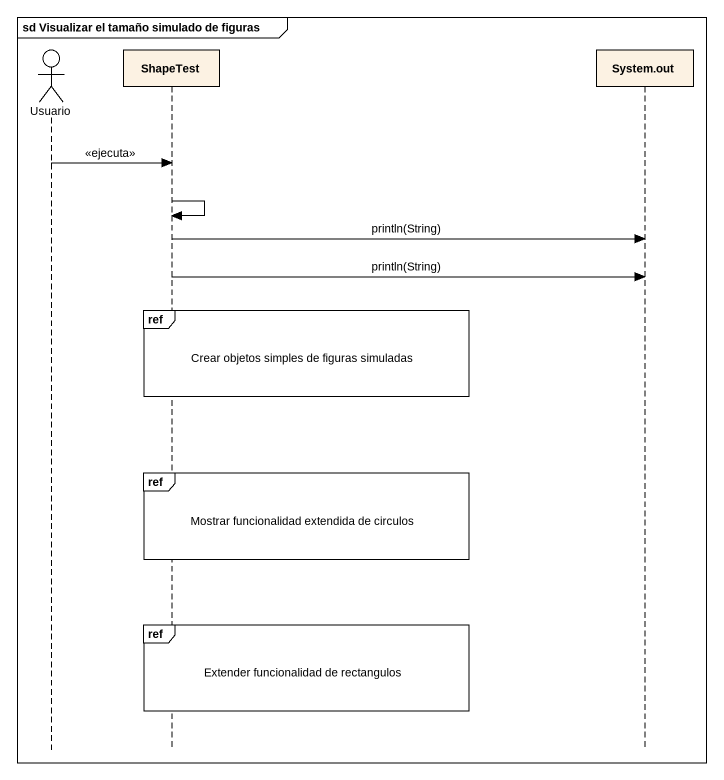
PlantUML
@startuml
mainframe sd Visualizar el tamaño simulado de figuras
hide footbox
actor Usuario
participant ShapeTest
participant "System.out" as System_out

Usuario -> ShapeTest : <<ejecuta>>
ShapeTest -> ShapeTest
ShapeTest -> System_out : println(String)
ShapeTest -> System_out : println(String)
ref over ShapeTest : Crear objetos simples de figuras simuladas
ref over ShapeTest : Mostrar funcionalidad extendida de circulos
ref over ShapeTest : Extender funcionalidad de rectangulos
@enduml
